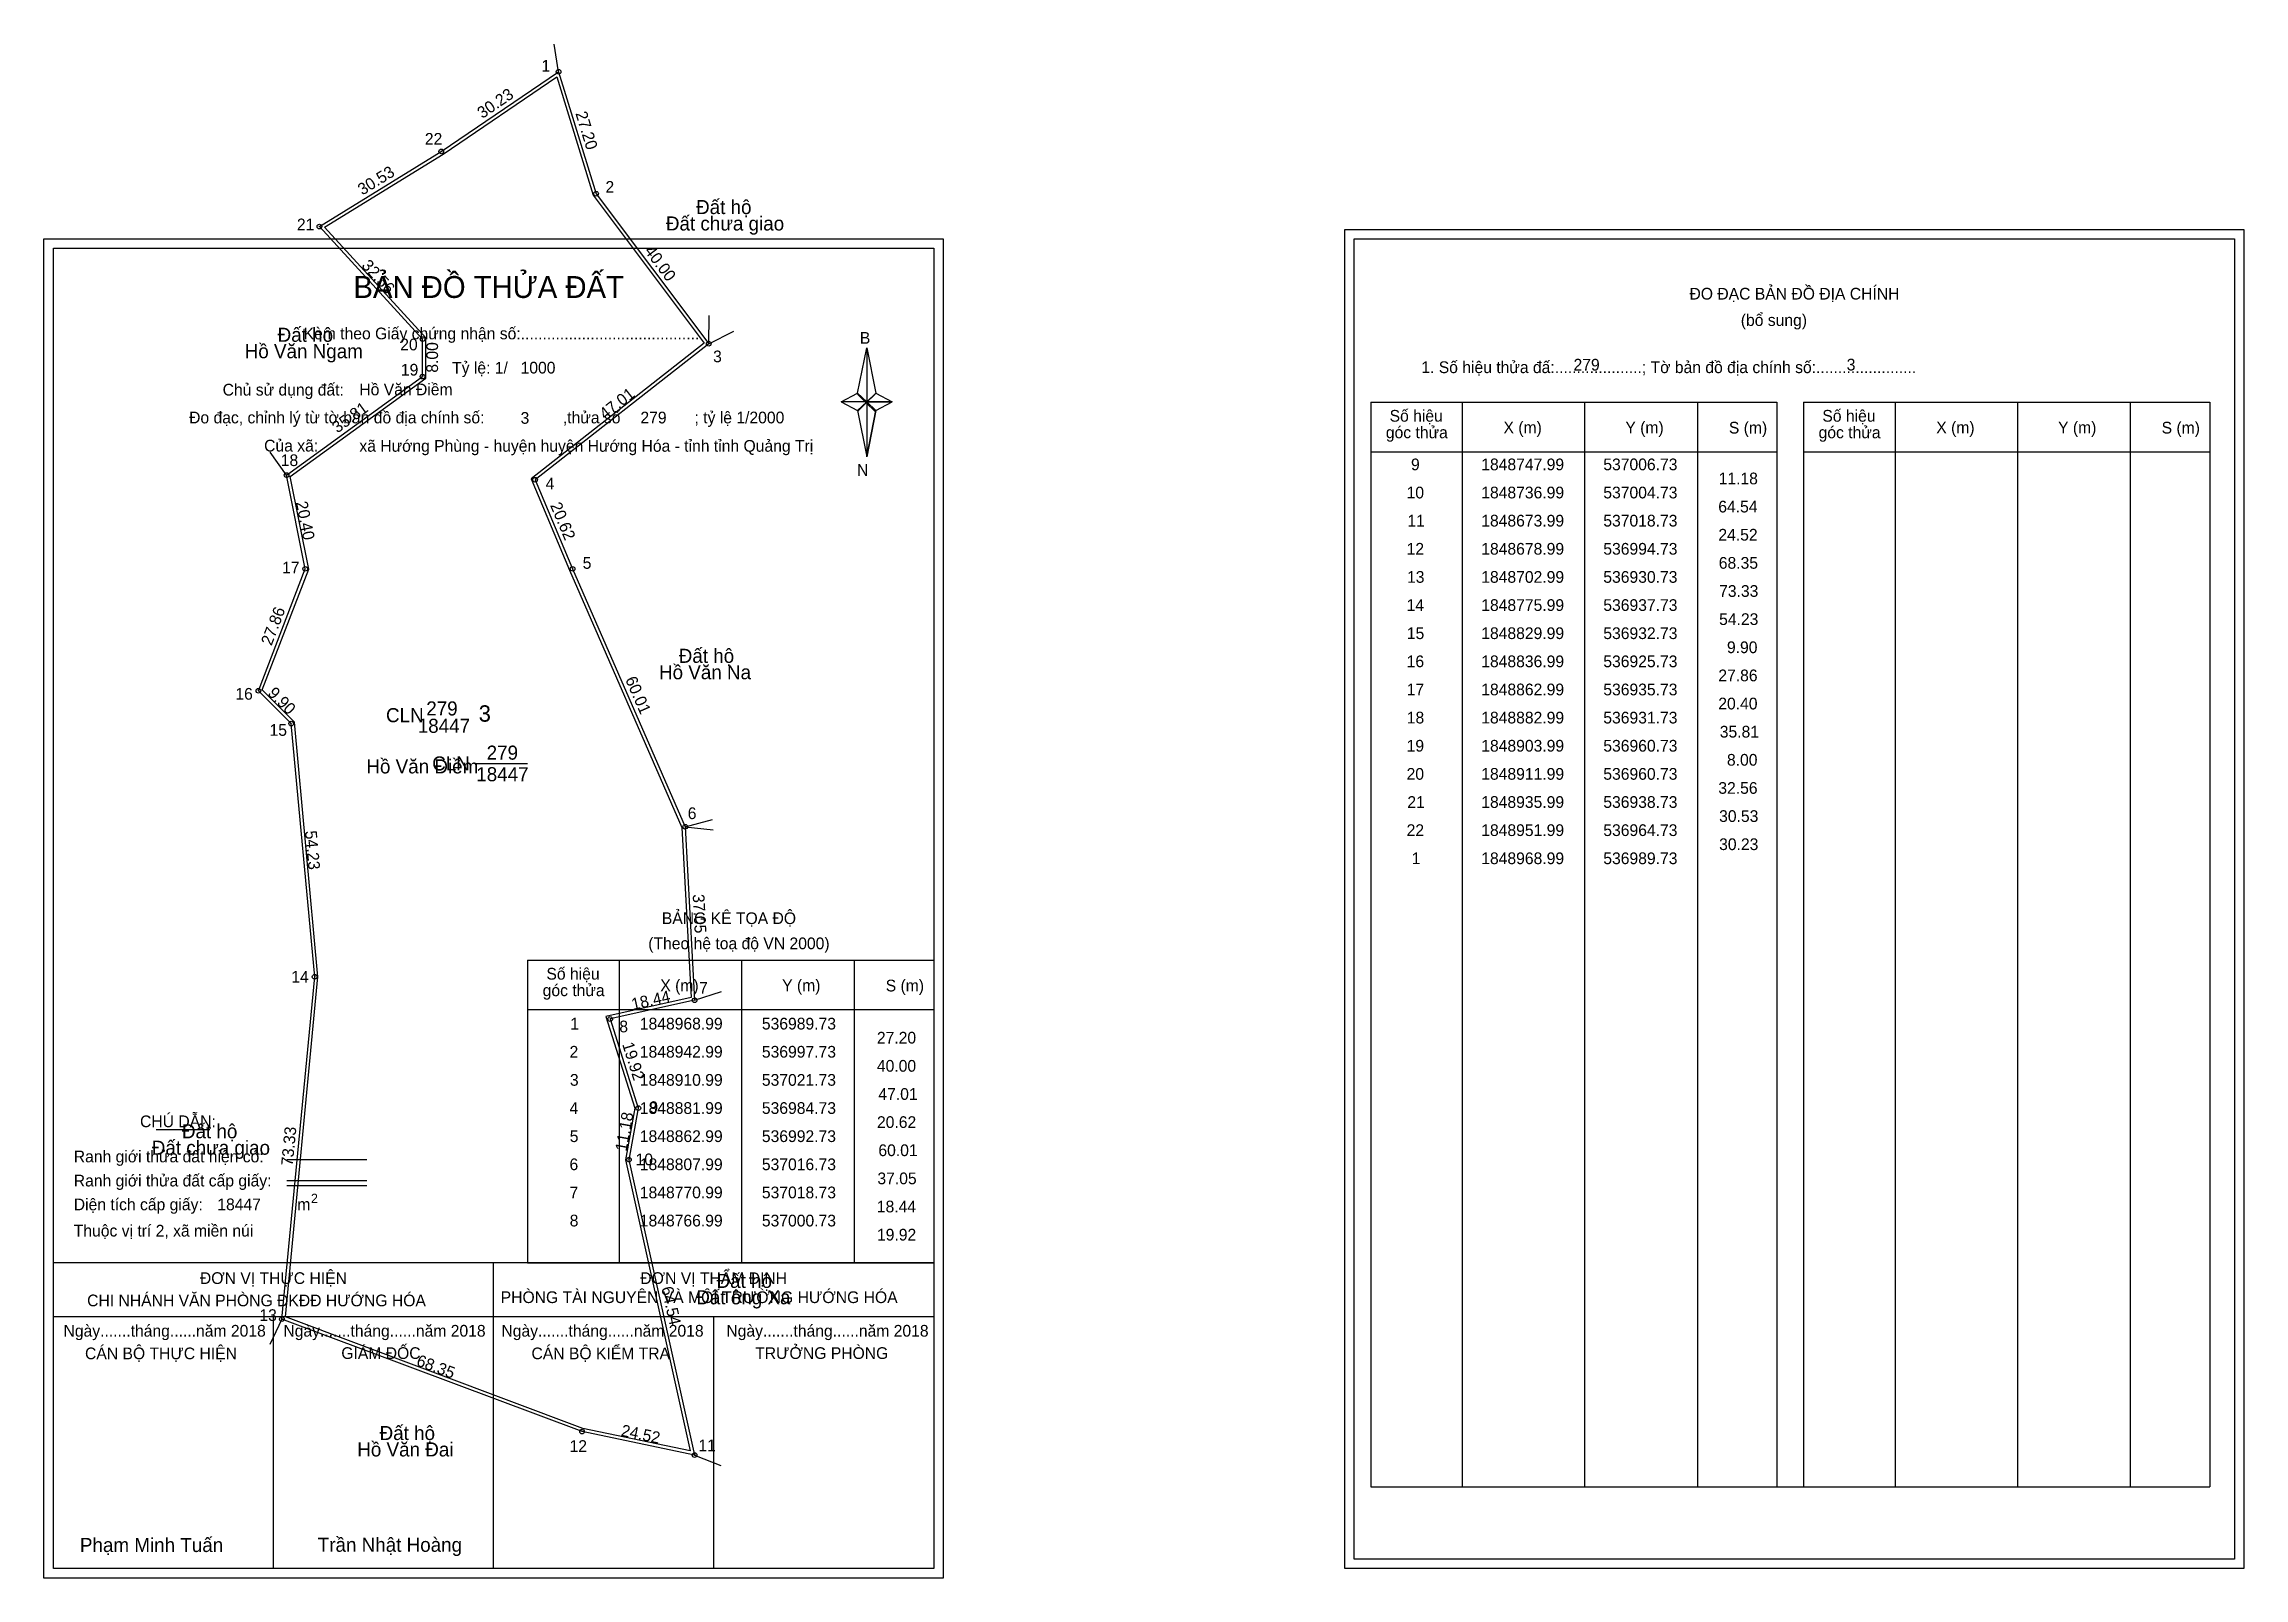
# Model space of a CAD drawing. Extents: x 536880 to 537349, y 1848648 to 1848975.
import ezdxf

# ---------------------------------------------------------------- set-up
doc = ezdxf.new("R2010")
doc.units = 0
for name, color, linetype in [('Level 1', 7, 'Continuous'), ('Level 10', 7, 'Continuous'), ('Level 11', 7, 'Continuous'), ('Level 13', 7, 'Continuous'), ('Level 2', 7, 'Continuous'), ('Level 27', 7, 'Continuous'), ('Level 3', 7, 'Continuous'), ('Level 36', 7, 'Continuous'), ('Level 4', 7, 'Continuous'), ('Level 49', 7, 'Continuous'), ('Level 5', 7, 'Continuous'), ('Level 53', 7, 'Continuous'), ('Level 55', 7, 'Continuous'), ('Level 6', 7, 'Continuous'), ('Level 63', 7, 'Continuous'), ('Level 7', 7, 'Continuous'), ('Level 9', 7, 'Continuous')]:
    doc.layers.add(name, color=color, linetype=linetype)

msp = doc.modelspace()

# ---------------------------------------------------------------- linework, layer by layer
at = {"layer": 'Level 1'}
for p, q in [((536882.03, 1848931.35), (536882.03, 1848931.35)), ((537159.35, 1848933.35), (537159.35, 1848933.35)), ((537053.45, 1848900.47), (537055.42, 1848910.11)), ((537055.42, 1848910.11), (537055.42, 1848898.59)), ((537055.42, 1848910.11), (537057.38, 1848900.47)), ((537050, 1848898.59), (537053.45, 1848900.47)), ((537053.45, 1848900.47), (537055.42, 1848898.59)), ((537055.27, 1848898.37), (537053.45, 1848900.25)), ((537055.42, 1848898.59), (537053.45, 1848896.75)), ((537055.27, 1848898.37), (537053.45, 1848896.53)), ((537053.45, 1848896.53), (537055.27, 1848898.37)), ((537057.24, 1848900.25), (537055.27, 1848898.37)), ((537055.27, 1848898.37), (537057.24, 1848900.25)), ((537057.24, 1848896.53), (537055.27, 1848898.37)), ((537057.38, 1848900.47), (537055.42, 1848898.59)), ((537055.42, 1848898.59), (537055.42, 1848886.89)), ((537055.42, 1848898.59), (537060.83, 1848898.59)), ((537055.42, 1848898.59), (537057.38, 1848896.75)), ((537057.38, 1848896.75), (537060.83, 1848898.59)), ((537162.88, 1848898.5), (537249.48, 1848898.5)), ((537182.47, 1848667.23), (537182.47, 1848898.5)), ((537208.54, 1848667.23), (537208.54, 1848898.5)), ((537232.52, 1848898.5), (537232.52, 1848667.23)), ((537249.48, 1848898.5), (537249.48, 1848667.23)), ((537255.14, 1848898.5), (537341.74, 1848898.5)), ((537274.73, 1848667.23), (537274.73, 1848898.5)), ((537300.8, 1848667.23), (537300.8, 1848898.5)), ((537324.77, 1848898.5), (537324.77, 1848667.23)), ((537341.74, 1848898.5), (537341.74, 1848667.23)), ((537053.45, 1848896.75), (537055.42, 1848886.89)), ((537057.38, 1848896.75), (537055.42, 1848886.89)), ((537162.88, 1848887.97), (537249.48, 1848887.97)), ((537255.14, 1848887.97), (537341.74, 1848887.97)), ((536983.12, 1848779.53), (537069.72, 1848779.53)), ((537002.71, 1848715), (537002.71, 1848779.53)), ((537028.78, 1848715), (537028.78, 1848779.53)), ((537052.75, 1848779.53), (537052.75, 1848715)), ((536983.12, 1848769), (537069.72, 1848769)), ((536903.94, 1848743.42), (536915.35, 1848743.42)), ((536931.81, 1848737.01), (536948.82, 1848737.01)), ((536931.81, 1848732.57), (536948.82, 1848732.57)), ((536931.81, 1848731.47), (536948.82, 1848731.47)), ((536988.85, 1848715), (536882.02, 1848715)), ((537069.72, 1848715), (536964.88, 1848715)), ((536975.87, 1848649.78), (536975.87, 1848715)), ((536983.12, 1848715), (537069.72, 1848715)), ((537069.72, 1848703.45), (536882.02, 1848703.45)), ((536928.95, 1848649.78), (536928.95, 1848703.45)), ((537022.8, 1848649.78), (537022.8, 1848703.45)), ((537162.88, 1848667.23), (537341.74, 1848667.23)), ((537069.72, 1848649.78), (537069.72, 1848649.78)), ((537347.05, 1848651.78), (537347.05, 1848651.78))]:
    msp.add_line(p, q, dxfattribs=at)
for points in [[(537053.45, 1848900.47), (537055.42, 1848910.11), (537055.42, 1848898.59)], [(537050, 1848898.59), (537053.45, 1848896.75), (537055.42, 1848898.59)], [(537055.42, 1848898.59), (537057.38, 1848900.47), (537060.83, 1848898.59)], [(537055.42, 1848898.59), (537055.42, 1848886.89), (537057.38, 1848896.75)]]:
    msp.add_lwpolyline(points, close=True, dxfattribs=at)
at = {"layer": 'Level 10'}
for points in [[(537016.73, 1848807.99), (537018.73, 1848770.99), (537000.73, 1848766.99), (537006.73, 1848747.99), (537004.73, 1848736.99), (537018.73, 1848673.99), (536994.73, 1848678.99), (536930.73, 1848702.99), (536937.73, 1848775.99), (536932.73, 1848829.99), (536925.73, 1848836.99), (536935.73, 1848862.99), (536931.73, 1848882.99), (536960.73, 1848903.99), (536960.73, 1848911.99), (536938.73, 1848935.99), (536964.73, 1848951.99), (536989.73, 1848968.99), (536997.73, 1848942.99), (537021.73, 1848910.99), (536984.73, 1848881.99), (536992.73, 1848862.99)], [(537016.04, 1848807.83), (537018, 1848771.54), (536999.83, 1848767.51), (537006.01, 1848747.94), (537004.02, 1848736.98), (537017.81, 1848674.9), (536994.93, 1848679.66), (536931.48, 1848703.46), (536938.43, 1848775.99), (536933.4, 1848830.31), (536926.55, 1848837.16), (536936.46, 1848862.93), (536932.5, 1848882.69), (536961.43, 1848903.63), (536961.43, 1848912.26), (536939.82, 1848935.84), (536965.11, 1848951.4), (536989.34, 1848967.88), (536997.1, 1848942.67), (537020.76, 1848911.12), (536983.88, 1848882.21), (536992.09, 1848862.71)]]:
    msp.add_lwpolyline(points, close=True, dxfattribs=at)
at = {"layer": 'Level 11'}
for centre in [(536989.73, 1848968.99), (536964.73, 1848951.99), (536997.73, 1848942.99), (536938.73, 1848935.99), (536960.73, 1848911.99), (537021.73, 1848910.99), (536960.73, 1848903.99), (536931.73, 1848882.99), (536984.73, 1848881.99), (536935.73, 1848862.99), (536992.73, 1848862.99), (536925.73, 1848836.99), (536932.73, 1848829.99), (537016.73, 1848807.99), (537016.73, 1848807.99), (536937.73, 1848775.99), (537018.73, 1848770.99), (537000.73, 1848766.99), (537006.73, 1848747.99), (537004.73, 1848736.99), (536930.73, 1848702.99), (536994.73, 1848678.99), (537018.73, 1848673.99)]:
    msp.add_circle(centre, 0.5, dxfattribs=at)
at = {"layer": 'Level 27'}
for p, q in [((536989.73, 1848968.99), (536988.78, 1848974.91)), ((537021.73, 1848910.99), (537021.82, 1848916.99)), ((537021.73, 1848910.99), (537027.1, 1848913.67)), ((536931.73, 1848882.99), (536928.22, 1848887.85)), ((537016.73, 1848807.99), (537022.52, 1848809.55)), ((537016.73, 1848807.99), (537022.69, 1848807.33)), ((537018.73, 1848770.99), (537024.43, 1848772.87)), ((536930.73, 1848702.99), (536928.17, 1848697.56)), ((537018.73, 1848673.99), (537024.3, 1848671.76))]:
    msp.add_line(p, q, dxfattribs=at)
at = {"layer": 'Level 3'}
for p, q in [((537162.88, 1848898.5), (537162.88, 1848667.23)), ((537255.14, 1848898.5), (537255.14, 1848667.23)), ((536983.12, 1848779.53), (536983.12, 1848715))]:
    msp.add_line(p, q, dxfattribs=at)
at = {"layer": 'Level 63'}
for points in [[(536880.02, 1848933.35), (537071.72, 1848933.35), (537071.72, 1848647.78), (536880.02, 1848647.78)], [(536882.02, 1848931.35), (537069.72, 1848931.35), (537069.72, 1848649.78), (536882.02, 1848649.78)], [(537157.35, 1848935.35), (537349.05, 1848935.35), (537349.05, 1848649.78), (537157.35, 1848649.78)], [(537159.35, 1848933.35), (537347.05, 1848933.35), (537347.05, 1848651.78), (537159.35, 1848651.78)]]:
    msp.add_lwpolyline(points, close=True, dxfattribs=at)
at = {"layer": 'Level 9'}
msp.add_line((536972.18, 1848821.49), (536983.07, 1848821.49), dxfattribs=at)

# ---------------------------------------------------------------- texts
at = {"layer": 'Level 1'}
for s, height, p in [('BẢN ĐỒ THỬA ĐẤT', 4.6657, (536945.99, 1848920.76)), ('ĐO ĐẠC BẢN ĐỒ ĐỊA CHÍNH', 2.5, (537230.83, 1848920.41)), ('(bổ sung)', 2.5, (537241.77, 1848914.79)), ('Kèm theo Giấy chứng nhận số:.........................................', 2.5, (536935.37, 1848911.93)), ('B', 2.5, (537053.96, 1848910.99)), ('1. Số hiệu thửa đấ:....................; Tờ bản đồ địa chính số:.......................', 2.5, (537173.66, 1848904.73)), ('Chủ sử dụng đất:', 2.5, (536918.11, 1848899.94)), ('Đo đạc, chỉnh lý từ tờ bản đồ địa chính số:                  ,thửa số                 ; tỷ lệ 1/2000', 2.5, (536910.96, 1848894.01)), ('góc thửa', 2.5, (537166.1, 1848890.84)), ('Số hiệu', 2.5, (537166.9, 1848894.37)), ('X (m)', 2.5, (537191.18, 1848891.89)), ('Y (m)', 2.5, (537217.16, 1848891.89)), ('S (m)', 2.5, (537239.23, 1848891.84)), ('góc thửa', 2.5, (537258.36, 1848890.84)), ('Số hiệu', 2.5, (537259.16, 1848894.37)), ('X (m)', 2.5, (537283.44, 1848891.89)), ('Y (m)', 2.5, (537309.41, 1848891.89)), ('S (m)', 2.5, (537331.49, 1848891.84)), ('Của xã:', 2.5, (536926.95, 1848888.01)), ('N', 2.5, (537053.36, 1848882.82)), ('BẢNG KÊ TỌA ĐỘ', 2.5, (537011.75, 1848787.23)), ('(Theo hệ toạ độ VN 2000)', 2.5, (537008.85, 1848781.87)), ('Số hiệu', 2.5, (536987.14, 1848775.39)), ('góc thửa', 2.5, (536986.34, 1848771.86)), ('X (m)', 2.5, (537011.42, 1848772.92)), ('Y (m)', 2.5, (537037.39, 1848772.92)), ('S (m)', 2.5, (537059.47, 1848772.87)), ('CHÚ DẪN:', 2.5, (536900.5, 1848743.92)), ('Ranh giới thửa đất hiện có:', 2.5, (536886.37, 1848736.42)), ('Ranh giới thửa đất cấp giấy:', 2.5, (536886.37, 1848731.28)), ('2', 2, (536936.93, 1848727.73)), ('Diện tích cấp giấy:', 2.5, (536886.37, 1848726.2)), ('m', 2.5, (536934.03, 1848726.22)), ('Thuộc vị trí 2, xã miền núi', 2.5, (536886.37, 1848720.6)), ('ĐƠN VỊ THỰC HIỆN', 2.5, (536913.26, 1848710.48)), ('ĐƠN VỊ THẨM ĐỊNH', 2.5, (537007.16, 1848710.48)), ('CHI NHÁNH VĂN PHÒNG ĐKĐĐ HƯỚNG HÓA', 2.5, (536889.22, 1848705.72)), ('PHÒNG TÀI NGUYÊN VÀ MÔI TRƯỜNG HƯỚNG HÓA', 2.5, (536977.39, 1848706.41)), ('Ngày.......tháng......năm 2018', 2.5, (536884.19, 1848699.25)), ('Ngày.......tháng......năm 2018', 2.5, (536931.06, 1848699.25)), ('Ngày.......tháng......năm 2018', 2.5, (536977.54, 1848699.25)), ('Ngày.......tháng......năm 2018', 2.5, (537025.5, 1848699.25)), ('CÁN BỘ THỰC HIỆN', 2.5, (536888.77, 1848694.43)), ('GIÁM ĐỐC', 2.5, (536943.41, 1848694.49)), ('CÁN BỘ KIỂM TRA', 2.5, (536983.95, 1848694.43)), ('TRƯỞNG PHÒNG', 2.5, (537031.64, 1848694.49)), ('Phạm Minh Tuấn', 3, (536887.68, 1848653.32)), ('Trần Nhật Hoàng', 3, (536938.38, 1848653.37))]:
    msp.add_text(s, height=height, dxfattribs=at).set_placement(p)
at = {"layer": 'Level 11'}
msp.add_text('Tỷ lệ: 1/', height=2.5, dxfattribs=at).set_placement((536967.03, 1848904.62))
at = {"layer": 'Level 13'}
for s, p in [('CLN', (536962.79, 1848819.99)), ('279', (536974.39, 1848822.29)), ('18447', (536972.18, 1848817.69))]:
    msp.add_text(s, height=3, dxfattribs=at).set_placement(p)
at = {"layer": 'Level 2'}
msp.add_text('Hồ Văn Điềm', height=3, dxfattribs=at).set_placement((536948.75, 1848819.36))
at = {"layer": 'Level 3'}
msp.add_text('CLN', height=3, dxfattribs=at).set_placement((536952.94, 1848830.28))
at = {"layer": 'Level 36'}
for s, p in [('Đất hộ', (537019.04, 1848938.64)), ('Đất chưa giao', (537012.61, 1848935.14)), ('Đất hộ', (536929.83, 1848911.4)), ('Hồ Văn Ngam', (536922.81, 1848907.9)), ('Hồ Văn Na', (537011.14, 1848839.44)), ('Đất hộ', (537015.34, 1848842.94)), ('Đất hộ', (536909.43, 1848741.55)), ('Đất chưa giao', (536903, 1848738.05)), ('Đất hộ', (537023.41, 1848709.64)), ('Đất ông Xa', (537019.09, 1848706.14)), ('Đất hộ', (536951.57, 1848677.2)), ('Hồ Văn Đai', (536946.81, 1848673.7))]:
    msp.add_text(s, height=3, dxfattribs=at).set_placement(p)
at = {"layer": 'Level 4'}
msp.add_text('279', height=3, dxfattribs=at).set_placement((536961.52, 1848831.72))
at = {"layer": 'Level 49'}
for s, rotation, p in [('30.23', 34.2157, (536973.47, 1848958.9)), ('27.20', 287.1027, (536993.29, 1848960.13)), ('30.53', 31.6075, (536947.9, 1848942.57)), ('40.00', 306.8699, (537007.92, 1848930.74)), ('32.56', 312.5104, (536947.56, 1848927.54)), ('8.00', 90, (536964.03, 1848904.82)), ('35.81', 35.9097, (536942.58, 1848891.83)), ('47.01', 38.0888, (536999.64, 1848894.7)), ('20.40', 281.3099, (536933.71, 1848877.16)), ('20.62', 292.8337, (536987.88, 1848876.56)), ('27.86', 68.9625, (536928.52, 1848846.46)), ('9.90', 315, (536927.56, 1848836.29)), ('60.01', 293.5747, (537003.89, 1848839.41)), ('54.23', 275.2901, (536935.66, 1848807.05)), ('37.05', 273.0941, (537018.31, 1848793.56)), ('18.44', 12.5288, (537005.56, 1848768.88)), ('19.92', 287.5256, (537003.26, 1848761.62)), ('73.33', 84.5226, (536933.05, 1848735.58)), ('11.18', 79.6952, (537004.22, 1848738.65)), ('64.54', 282.5288, (537011.62, 1848709.66)), ('68.35', 339.444, (536959.23, 1848693.16)), ('24.52', 348.2317, (537002.9, 1848678.11))]:
    msp.add_text(s, height=2.5, rotation=rotation, dxfattribs=at).set_placement(p)
at = {"layer": 'Level 5'}
msp.add_text('18447', height=3, dxfattribs=at).set_placement((536959.71, 1848828.02))
at = {"layer": 'Level 53'}
for s, p in [('9', (537171.46, 1848884.01)), ('1848747.99', (537186.44, 1848884.01)), ('537006.73', (537212.46, 1848884.01)), ('10', (537170.52, 1848878.01)), ('1848736.99', (537186.44, 1848878.01)), ('537004.73', (537212.46, 1848878.01)), ('11.18', (537237.05, 1848881.01)), ('1848673.99', (537186.44, 1848872.01)), ('537018.73', (537212.46, 1848872.01)), ('64.54', (537236.97, 1848875.01)), ('11', (537170.68, 1848872.01)), ('24.52', (537236.99, 1848869.01)), ('12', (537170.53, 1848866.01)), ('1848678.99', (537186.44, 1848866.01)), ('536994.73', (537212.46, 1848866.01)), ('68.35', (537237.08, 1848863.01)), ('13', (537170.61, 1848860.01)), ('1848702.99', (537186.44, 1848860.01)), ('536930.73', (537212.46, 1848860.01)), ('14', (537170.52, 1848854.01)), ('1848775.99', (537186.44, 1848854.01)), ('536937.73', (537212.46, 1848854.01)), ('73.33', (537237.15, 1848857.01)), ('54.23', (537237.15, 1848851.01)), ('15', (537170.58, 1848848.01)), ('1848829.99', (537186.44, 1848848.01)), ('536932.73', (537212.46, 1848848.01)), ('9.90', (537238.82, 1848845.01)), ('16', (537170.53, 1848842.01)), ('1848836.99', (537186.44, 1848842.01)), ('536925.73', (537212.46, 1848842.01)), ('17', (537170.54, 1848836.01)), ('1848862.99', (537186.44, 1848836.01)), ('536935.73', (537212.46, 1848836.01)), ('27.86', (537236.98, 1848839.01)), ('18', (537170.56, 1848830.01)), ('1848882.99', (537186.44, 1848830.01)), ('536931.73', (537212.46, 1848830.01)), ('20.40', (537236.97, 1848833.01)), ('35.81', (537237.29, 1848827.01)), ('19', (537170.53, 1848824.01)), ('1848903.99', (537186.44, 1848824.01)), ('536960.73', (537212.46, 1848824.01)), ('8.00', (537238.82, 1848821.01)), ('20', (537170.52, 1848818.01)), ('1848911.99', (537186.44, 1848818.01)), ('536960.73', (537212.46, 1848818.01)), ('21', (537170.68, 1848812.01)), ('1848935.99', (537186.44, 1848812.01)), ('536938.73', (537212.46, 1848812.01)), ('32.56', (537236.98, 1848815.01)), ('30.53', (537237.15, 1848809.01)), ('22', (537170.53, 1848806.01)), ('1848951.99', (537186.44, 1848806.01)), ('536964.73', (537212.46, 1848806.01)), ('30.23', (537237.15, 1848803.01)), ('1', (537171.6, 1848800.01)), ('1848968.99', (537186.44, 1848800.01)), ('536989.73', (537212.46, 1848800.01)), ('1', (536992.22, 1848764.75)), ('1848968.99', (537007.05, 1848764.75)), ('536989.73', (537033.07, 1848764.75)), ('27.20', (537057.59, 1848761.75)), ('2', (536992.07, 1848758.75)), ('1848942.99', (537007.05, 1848758.75)), ('536997.73', (537033.07, 1848758.75)), ('40.00', (537057.59, 1848755.75)), ('3', (536992.15, 1848752.75)), ('1848910.99', (537007.05, 1848752.75)), ('537021.73', (537033.07, 1848752.75)), ('4', (536992.06, 1848746.75)), ('1848881.99', (537007.05, 1848746.75)), ('536984.73', (537033.07, 1848746.75)), ('47.01', (537057.91, 1848749.75)), ('5', (536992.11, 1848740.75)), ('1848862.99', (537007.05, 1848740.75)), ('536992.73', (537033.07, 1848740.75)), ('20.62', (537057.61, 1848743.75)), ('60.01', (537057.91, 1848737.75)), ('6', (536992.06, 1848734.75)), ('1848807.99', (537007.05, 1848734.75)), ('537016.73', (537033.07, 1848734.75)), ('37.05', (537057.7, 1848731.75)), ('7', (536992.07, 1848728.75)), ('1848770.99', (537007.05, 1848728.75)), ('537018.73', (537033.07, 1848728.75)), ('8', (536992.1, 1848722.75)), ('1848766.99', (537007.05, 1848722.75)), ('537000.73', (537033.07, 1848722.75)), ('18.44', (537057.58, 1848725.75)), ('19.92', (537057.61, 1848719.75))]:
    msp.add_text(s, height=2.5, dxfattribs=at).set_placement(p)
at = {"layer": 'Level 55'}
for s, height, p in [('277', 0.11, (536989.61, 1848968.88)), ('1', 0.4, (536989.62, 1848968.99)), ('0', 0.11, (536989.69, 1848968.88)), ('22', 0.4, (536964.45, 1848951.99)), ('277', 0.11, (536964.61, 1848951.88)), ('2', 0.4, (536997.59, 1848942.99)), ('0', 0.11, (536997.69, 1848942.88)), ('21', 0.4, (536938.47, 1848935.99)), ('277', 0.11, (536938.61, 1848935.88)), ('20', 0.4, (536960.45, 1848911.99)), ('277', 0.11, (536960.61, 1848911.88)), ('278', 0.11, (537021.61, 1848910.88)), ('3', 0.4, (537021.61, 1848910.99)), ('0', 0.11, (537021.69, 1848910.88)), ('19', 0.4, (536960.45, 1848903.99)), ('277', 0.11, (536960.61, 1848903.88)), ('18', 0.4, (536931.45, 1848882.99)), ('277', 0.11, (536931.61, 1848882.88)), ('0', 0.11, (536931.69, 1848882.88)), ('4', 0.4, (536984.59, 1848881.99)), ('278', 0.11, (536984.61, 1848881.88)), ('17', 0.4, (536935.45, 1848862.99)), ('0', 0.11, (536935.69, 1848862.88)), ('5', 0.4, (536992.6, 1848862.99)), ('278', 0.11, (536992.61, 1848862.88)), ('16', 0.4, (536925.45, 1848836.99)), ('0', 0.11, (536925.69, 1848836.88)), ('15', 0.4, (536932.45, 1848829.99)), ('0', 0.11, (536932.69, 1848829.88)), ('6', 0.4, (537016.59, 1848807.99)), ('278', 0.11, (537016.61, 1848807.88)), ('14', 0.4, (536937.44, 1848775.99)), ('0', 0.11, (536937.69, 1848775.88)), ('7', 0.4, (537018.6, 1848770.99)), ('8', 0.4, (537000.6, 1848766.99)), ('0', 0.11, (537000.69, 1848766.88)), ('0', 0.11, (537000.69, 1848766.88)), ('0', 0.11, (537018.69, 1848770.88)), ('0', 0.11, (537018.69, 1848770.88)), ('9', 0.4, (537006.59, 1848747.99)), ('0', 0.11, (537006.69, 1848747.88)), ('0', 0.11, (537006.69, 1848747.88)), ('10', 0.4, (537004.45, 1848736.99)), ('0', 0.11, (537004.69, 1848736.88)), ('0', 0.11, (537004.69, 1848736.88)), ('13', 0.4, (536930.46, 1848702.99)), ('280', 0.11, (536930.61, 1848702.88)), ('280', 0.11, (536930.61, 1848702.88)), ('0', 0.11, (536930.69, 1848702.88)), ('12', 0.4, (536994.45, 1848678.99)), ('280', 0.11, (536994.61, 1848678.88)), ('280', 0.11, (536994.61, 1848678.88)), ('11', 0.4, (537018.47, 1848673.99)), ('280', 0.11, (537018.61, 1848673.88)), ('280', 0.11, (537018.61, 1848673.88)), ('0', 0.11, (537018.69, 1848673.88)), ('0', 0.11, (537018.69, 1848673.88))]:
    msp.add_text(s, height=height, dxfattribs=at).set_placement(p)
at = {"layer": 'Level 6'}
for s, p in [('279', (537206.11, 1848905.27)), ('3', (537264.35, 1848905.29)), ('Hồ Văn Điềm', (536947.25, 1848900)), ('1000', (536981.63, 1848904.64)), ('3', (536981.63, 1848893.92)), ('279', (537007.18, 1848894)), ('xã Hướng Phùng - huyện huyện Hướng Hóa - tỉnh tỉnh Quảng Trị', (536947.26, 1848887.96)), ('18447', (536916.97, 1848726.21))]:
    msp.add_text(s, height=2.5, dxfattribs=at).set_placement(p)
at = {"layer": 'Level 7'}
msp.add_text('3', height=3.5, dxfattribs=at).set_placement((536972.7, 1848830.39))
at = {"layer": 'Level 9'}
for s, p in [('1', (536986.09, 1848969.01)), ('22', (536961.22, 1848953.43)), ('2', (536999.73, 1848943.19)), ('21', (536933.94, 1848935.18)), ('20', (536955.97, 1848909.58)), ('3', (537022.67, 1848907.04)), ('19', (536956.11, 1848904.2)), ('18', (536930.5, 1848884.9)), ('4', (536986.97, 1848879.94)), ('5', (536994.87, 1848863)), ('17', (536930.78, 1848862.01)), ('16', (536920.82, 1848835.08)), ('15', (536928.11, 1848827.38)), ('6', (537017.26, 1848809.62)), ('14', (536932.75, 1848774.75)), ('7', (537019.69, 1848772.38)), ('8', (537002.68, 1848764.14)), ('9', (537009.08, 1848746.94)), ('10', (537006.15, 1848735.8)), ('13', (536925.95, 1848702.59)), ('12', (536992.07, 1848674.67)), ('11', (537019.55, 1848674.81))]:
    msp.add_text(s, height=2.5, dxfattribs=at).set_placement(p)

doc.saveas('drawing.dxf')
